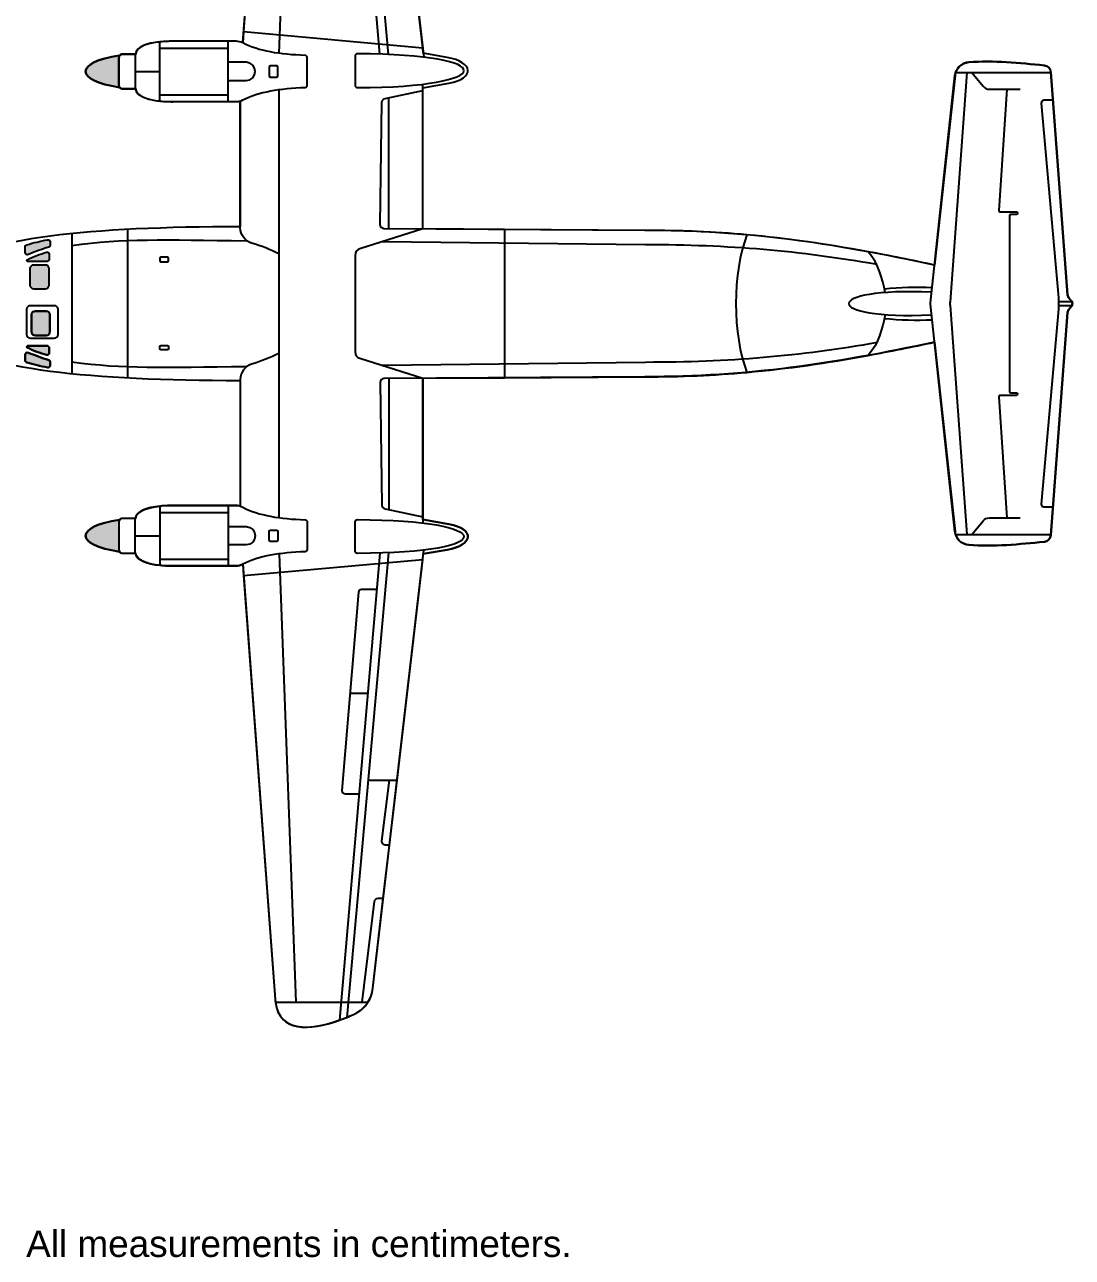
# Model space of a CAD drawing. Extents: x 65 to 351, y 40 to 245.
# Drawn here: x 109.1 to 194.7, y 43.7 to 144.4 of the extents above; entities that cross this region are included whole.
import ezdxf

# ---------------------------------------------------------------- set-up
doc = ezdxf.new("R2010")
doc.units = 0
doc.header["$MEASUREMENT"] = 0
for name, color, linetype in [('4-VIEW', 7, 'CONTINUOUS'), ('SCALE_RULER_250', 7, 'CONTINUOUS'), ('SOLIDS', 7, 'CONTINUOUS')]:
    doc.layers.add(name, color=color, linetype=linetype)

msp = doc.modelspace()

# ---------------------------------------------------------------- hatches: boundary and pattern name
at = {"layer": 'SOLIDS'}
h = msp.add_hatch(color=252, dxfattribs=at)
edge = h.paths.add_edge_path()
edge.add_spline(control_points=[(116.84, 141.9), (113.13, 141.37), (113.13, 139.83), (116.84, 139.3), (116.8, 139.35), (116.77, 139.42), (116.77, 139.5), (116.77, 139.5), (116.77, 141.7), (116.77, 141.7), (116.77, 141.77), (116.8, 141.84), (116.84, 141.9)], knot_values=[0, 0, 0, 0, 1, 1, 1, 2, 2, 2, 3, 3, 3, 4, 4, 4, 4], degree=3, periodic=1)
h = msp.add_hatch(color=254, dxfattribs=at)
edge = h.paths.add_edge_path()
edge.add_spline(control_points=[(110.94, 126.85), (110.37, 126.73), (109.81, 126.6), (109.25, 126.44), (109.17, 126.42), (109.11, 126.34), (109.11, 126.25), (109.11, 126.25), (109.11, 125.81), (109.11, 125.81), (109.11, 125.75), (109.14, 125.69), (109.2, 125.65), (109.25, 125.62), (109.32, 125.61), (109.38, 125.64), (109.91, 125.86), (110.47, 126.07), (111.04, 126.25), (111.12, 126.28), (111.17, 126.35), (111.17, 126.44), (111.17, 126.44), (111.17, 126.66), (111.17, 126.66), (111.17, 126.72), (111.15, 126.77), (111.1, 126.81), (111.05, 126.85), (111, 126.86), (110.94, 126.85)], knot_values=[0, 0, 0, 0, 1, 1, 1, 2, 2, 2, 3, 3, 3, 4, 4, 4, 5, 5, 5, 6, 6, 6, 7, 7, 7, 8, 8, 8, 9, 9, 9, 10, 10, 10, 10], degree=3, periodic=1)
h = msp.add_hatch(color=254, dxfattribs=at)
edge = h.paths.add_edge_path()
edge.add_spline(control_points=[(110.86, 125.82), (110.37, 125.68), (109.77, 125.48), (109.28, 125.21), (109.22, 125.18), (109.24, 125.08), (109.31, 125.08), (109.31, 125.08), (110.91, 125.08), (110.91, 125.08), (111.01, 125.08), (111.09, 125.16), (111.09, 125.26), (111.09, 125.26), (111.09, 125.65), (111.09, 125.65), (111.09, 125.77), (110.97, 125.85), (110.86, 125.82)], knot_values=[0, 0, 0, 0, 1, 1, 1, 2, 2, 2, 3, 3, 3, 4, 4, 4, 5, 5, 5, 6, 6, 6, 6], degree=3, periodic=1)
h = msp.add_hatch(color=254, dxfattribs=at)
edge = h.paths.add_edge_path()
edge.add_spline(control_points=[(110.75, 124.81), (110.75, 124.81), (109.84, 124.81), (109.84, 124.81), (109.68, 124.81), (109.54, 124.67), (109.54, 124.51), (109.54, 124.51), (109.54, 123.11), (109.54, 123.11), (109.54, 122.95), (109.68, 122.82), (109.84, 122.82), (109.84, 122.82), (110.75, 122.82), (110.75, 122.82), (110.91, 122.82), (111.05, 122.95), (111.05, 123.11), (111.05, 123.11), (111.05, 124.51), (111.05, 124.51), (111.05, 124.67), (110.91, 124.81), (110.75, 124.81)], knot_values=[0, 0, 0, 0, 1, 1, 1, 2, 2, 2, 3, 3, 3, 4, 4, 4, 5, 5, 5, 6, 6, 6, 7, 7, 7, 8, 8, 8, 8], degree=3, periodic=1)
h = msp.add_hatch(color=254, dxfattribs=at)
edge = h.paths.add_edge_path()
edge.add_spline(control_points=[(109.93, 121.02), (109.77, 121.02), (109.64, 120.89), (109.64, 120.73), (109.64, 120.73), (109.64, 119.32), (109.64, 119.32), (109.64, 119.16), (109.77, 119.03), (109.93, 119.03), (109.93, 119.03), (110.85, 119.03), (110.85, 119.03), (111.01, 119.03), (111.14, 119.16), (111.14, 119.32), (111.14, 119.32), (111.14, 120.73), (111.14, 120.73), (111.14, 120.89), (111.01, 121.02), (110.85, 121.02), (110.85, 121.02), (109.93, 121.02), (109.93, 121.02)], knot_values=[0, 0, 0, 0, 1, 1, 1, 2, 2, 2, 3, 3, 3, 4, 4, 4, 5, 5, 5, 6, 6, 6, 7, 7, 7, 8, 8, 8, 8], degree=3, periodic=1)
h = msp.add_hatch(color=254, dxfattribs=at)
edge = h.paths.add_edge_path()
edge.add_spline(control_points=[(110.91, 118.18), (110.91, 118.18), (109.31, 118.18), (109.31, 118.18), (109.24, 118.18), (109.22, 118.08), (109.28, 118.05), (109.77, 117.78), (110.37, 117.58), (110.86, 117.44), (110.97, 117.41), (111.09, 117.49), (111.09, 117.61), (111.09, 117.61), (111.09, 118), (111.09, 118), (111.09, 118.1), (111.01, 118.18), (110.91, 118.18)], knot_values=[0, 0, 0, 0, 1, 1, 1, 2, 2, 2, 3, 3, 3, 4, 4, 4, 5, 5, 5, 6, 6, 6, 6], degree=3, periodic=1)
h = msp.add_hatch(color=254, dxfattribs=at)
edge = h.paths.add_edge_path()
edge.add_spline(control_points=[(111.04, 117.01), (110.47, 117.19), (109.91, 117.4), (109.38, 117.62), (109.32, 117.65), (109.25, 117.64), (109.2, 117.61), (109.14, 117.57), (109.11, 117.51), (109.11, 117.45), (109.11, 117.45), (109.11, 117.01), (109.11, 117.01), (109.11, 116.92), (109.17, 116.84), (109.25, 116.82), (109.81, 116.66), (110.37, 116.53), (110.94, 116.41), (111, 116.4), (111.05, 116.41), (111.1, 116.45), (111.15, 116.49), (111.17, 116.54), (111.17, 116.6), (111.17, 116.6), (111.17, 116.82), (111.17, 116.82), (111.17, 116.91), (111.12, 116.98), (111.04, 117.01)], knot_values=[0, 0, 0, 0, 1, 1, 1, 2, 2, 2, 3, 3, 3, 4, 4, 4, 5, 5, 5, 6, 6, 6, 7, 7, 7, 8, 8, 8, 9, 9, 9, 10, 10, 10, 10], degree=3, periodic=1)
h = msp.add_hatch(color=252, dxfattribs=at)
edge = h.paths.add_edge_path()
edge.add_spline(control_points=[(116.84, 103.96), (113.13, 103.43), (113.13, 101.89), (116.84, 101.36), (116.8, 101.42), (116.77, 101.48), (116.77, 101.56), (116.77, 101.56), (116.77, 103.76), (116.77, 103.76), (116.77, 103.84), (116.8, 103.91), (116.84, 103.96)], knot_values=[0, 0, 0, 0, 1, 1, 1, 2, 2, 2, 3, 3, 3, 4, 4, 4, 4], degree=3, periodic=1)

# ---------------------------------------------------------------- linework, layer by layer
at = {"layer": '4-VIEW', "color": 250}
for points in [[(138.11, 142.02), (134.8, 180.18)], [(138.82, 141.99), (135.4, 179.95)], [(129.87, 142.07), (131.23, 178.72)], [(125.7, 138.13), (125.7, 143.06)], [(126.97, 143.85), (141.61, 142.53)], [(120.12, 138.18), (120.12, 143.01)], [(120.12, 142.5), (125.7, 142.5)], [(118.12, 140.6), (120.12, 140.6)], [(185.17, 140.51), (192.95, 140.51)], [(129.86, 139.05), (129.86, 104.21)], [(141.61, 127.73), (141.61, 139.56)], [(120.12, 138.69), (125.7, 138.69)], [(138.83, 127.75), (138.83, 138.44)], [(112.94, 127.33), (112.94, 115.93)], [(117.47, 127.68), (117.47, 115.58)], [(148.29, 127.69), (148.29, 115.57)], [(193.59, 121.79), (194.66, 121.79)], [(193.59, 121.47), (194.66, 121.47)], [(138.83, 115.51), (138.83, 104.82)], [(141.61, 115.53), (141.61, 103.7)], [(120.12, 105.08), (120.12, 100.25)], [(125.7, 105.13), (125.7, 100.2)], [(120.12, 104.57), (125.7, 104.57)], [(185.17, 102.75), (192.95, 102.75)], [(118.12, 102.66), (120.12, 102.66)], [(120.12, 100.76), (125.7, 100.76)], [(126.97, 99.41), (141.61, 100.73)], [(129.87, 101.19), (131.23, 64.54)], [(138.11, 101.24), (134.8, 63.08)], [(138.82, 101.27), (135.4, 63.31)], [(135.68, 89.81), (137.11, 89.81)], [(137.15, 82.69), (139.51, 82.69)], [(129.57, 64.54), (137.16, 64.54)]]:
    msp.add_lwpolyline(points, dxfattribs=at)
for points, knots in [([(126.9, 142.93), (126.9, 142.93), (129.55, 178.5), (129.55, 178.5), (129.78, 181.57), (133.04, 180.99), (135.94, 179.72), (136.84, 179.33), (137.42, 178.55), (137.54, 177.57), (137.54, 177.57), (141.69, 141.77), (141.69, 141.77)], [0, 0, 0, 0, 1, 1, 1, 2, 2, 2, 3, 3, 3, 4, 4, 4, 4]), ([(132.18, 139.48), (132.18, 139.38), (132.09, 139.29), (131.99, 139.29), (129.97, 139.23), (128.21, 138.94), (126.9, 138.27), (126.73, 138.17), (126.56, 138.13), (126.36, 138.13), (126.36, 138.13), (121.34, 138.13), (121.34, 138.13), (120.02, 138.11), (118.12, 138.32), (118.12, 139.26), (118.12, 139.26), (118.12, 141.93), (118.12, 141.93), (118.12, 142.87), (120.02, 143.09), (121.34, 143.06), (121.34, 143.06), (126.36, 143.06), (126.36, 143.06), (126.56, 143.06), (126.73, 143.02), (126.9, 142.93), (128.21, 142.25), (129.97, 141.97), (131.99, 141.91), (132.09, 141.9), (132.18, 141.82), (132.18, 141.71), (132.18, 141.71), (132.18, 139.48), (132.18, 139.48), (132.18, 139.48), (132.18, 139.48), (132.18, 139.48)], [0, 0, 0, 0, 1, 1, 1, 2, 2, 2, 3, 3, 3, 4, 4, 4, 5, 5, 5, 6, 6, 6, 7, 7, 7, 8, 8, 8, 9, 9, 9, 10, 10, 10, 11, 11, 11, 12, 12, 12, 13, 13, 13, 13]), ([(118.15, 139.18), (118.15, 139.18), (117.09, 139.18), (117.09, 139.18), (116.92, 139.18), (116.77, 139.32), (116.77, 139.5), (116.77, 139.5), (116.77, 141.7), (116.77, 141.7), (116.77, 141.88), (116.92, 142.02), (117.09, 142.02), (117.09, 142.02), (118.15, 142.02), (118.15, 142.02)], [0, 0, 0, 0, 1, 1, 1, 2, 2, 2, 3, 3, 3, 4, 4, 4, 5, 5, 5, 5]), ([(136.08, 139.48), (136.08, 139.48), (136.08, 141.85), (136.08, 141.85), (136.08, 141.96), (136.16, 142.04), (136.27, 142.04), (148.09, 142.01), (147.67, 139.31), (136.27, 139.28), (136.16, 139.28), (136.08, 139.37), (136.08, 139.48), (136.08, 139.48), (136.08, 139.48), (136.08, 139.48)], [0, 0, 0, 0, 1, 1, 1, 2, 2, 2, 3, 3, 3, 4, 4, 4, 5, 5, 5, 5]), ([(141.61, 139.26), (141.61, 139.26), (143.75, 139.65), (143.75, 139.65), (145.91, 140.03), (145.77, 141.38), (143.61, 141.74), (143.61, 141.74), (141.66, 142.08), (141.66, 142.08)], [0, 0, 0, 0, 1, 1, 1, 2, 2, 2, 3, 3, 3, 3]), ([(125.7, 139.85), (125.7, 139.85), (127.17, 139.85), (127.17, 139.85), (128.15, 139.85), (128.15, 141.35), (127.17, 141.35), (127.17, 141.35), (125.7, 141.35), (125.7, 141.35)], [0, 0, 0, 0, 1, 1, 1, 2, 2, 2, 3, 3, 3, 3]), ([(129.78, 140.25), (129.78, 140.19), (129.72, 140.13), (129.66, 140.13), (129.66, 140.13), (129.18, 140.13), (129.18, 140.13), (129.11, 140.13), (129.06, 140.19), (129.06, 140.25), (129.06, 140.25), (129.06, 140.94), (129.06, 140.94), (129.06, 141.01), (129.11, 141.06), (129.18, 141.06), (129.18, 141.06), (129.66, 141.06), (129.66, 141.06), (129.72, 141.06), (129.78, 141.01), (129.78, 140.94), (129.78, 140.94), (129.78, 140.25), (129.78, 140.25), (129.78, 140.25), (129.78, 140.25), (129.78, 140.25)], [0, 0, 0, 0, 1, 1, 1, 2, 2, 2, 3, 3, 3, 4, 4, 4, 5, 5, 5, 6, 6, 6, 7, 7, 7, 8, 8, 8, 9, 9, 9, 9]), ([(194.71, 121.63), (194.71, 121.92), (194.34, 122.01), (194.32, 122.35), (194.32, 122.35), (192.95, 140.54), (192.95, 140.54), (192.93, 140.83), (192.71, 141.06), (192.42, 141.09), (190.36, 141.29), (188.3, 141.52), (186.24, 141.35), (185.65, 141.3), (185.18, 140.85), (185.11, 140.26), (185.11, 140.26), (183.12, 121.69), (183.12, 121.69), (183.11, 121.65), (183.11, 121.61), (183.12, 121.57), (183.12, 121.57), (185.11, 103), (185.11, 103), (185.18, 102.41), (185.65, 101.96), (186.24, 101.91), (188.3, 101.74), (190.36, 101.97), (192.42, 102.17), (192.71, 102.2), (192.93, 102.43), (192.95, 102.72), (192.95, 102.72), (194.32, 120.91), (194.32, 120.91), (194.34, 121.25), (194.71, 121.34), (194.71, 121.63), (194.71, 121.63), (194.71, 121.63), (194.71, 121.63)], [0, 0, 0, 0, 1, 1, 1, 2, 2, 2, 3, 3, 3, 4, 4, 4, 5, 5, 5, 6, 6, 6, 7, 7, 7, 8, 8, 8, 9, 9, 9, 10, 10, 10, 11, 11, 11, 12, 12, 12, 13, 13, 13, 14, 14, 14, 14]), ([(186.09, 140.51), (186.09, 140.51), (184.71, 121.78), (184.71, 121.78), (184.7, 121.68), (184.7, 121.58), (184.71, 121.48), (184.71, 121.48), (186.09, 102.75), (186.09, 102.75)], [0, 0, 0, 0, 1, 1, 1, 2, 2, 2, 3, 3, 3, 3]), ([(186.48, 140.51), (186.48, 140.51), (187.41, 139.39), (187.41, 139.39), (187.54, 139.22), (187.72, 139.14), (187.94, 139.14), (187.94, 139.14), (190.43, 139.14), (190.43, 139.14)], [0, 0, 0, 0, 1, 1, 1, 2, 2, 2, 3, 3, 3, 3]), ([(183.45, 124.78), (175.17, 126.54), (168.2, 127.62), (159.77, 127.61), (159.77, 127.61), (138.44, 127.75), (138.44, 127.75), (138.27, 127.76), (138.13, 127.9), (138.13, 128.08), (138.13, 128.08), (138.28, 138.08), (138.28, 138.08), (138.28, 138.24), (138.39, 138.36), (138.54, 138.39), (138.54, 138.39), (141.61, 139.05), (141.61, 139.05)], [0, 0, 0, 0, 1, 1, 1, 2, 2, 2, 3, 3, 3, 4, 4, 4, 5, 5, 5, 6, 6, 6, 6]), ([(189.36, 139.14), (189.36, 139.14), (188.69, 129.24), (188.69, 129.24), (188.68, 129.18), (188.73, 129.13), (188.79, 129.13), (188.79, 129.13), (190.13, 129.13), (190.13, 129.13), (190.27, 129.13), (190.27, 128.91), (190.13, 128.91), (190.13, 128.91), (189.68, 128.91), (189.68, 128.91), (189.62, 128.91), (189.57, 128.87), (189.57, 128.81), (189.57, 128.81), (189.57, 114.45), (189.57, 114.45), (189.57, 114.39), (189.62, 114.35), (189.68, 114.35), (189.68, 114.35), (190.13, 114.35), (190.13, 114.35), (190.27, 114.35), (190.27, 114.13), (190.13, 114.13), (190.13, 114.13), (188.79, 114.13), (188.79, 114.13), (188.73, 114.13), (188.68, 114.08), (188.69, 114.02), (188.69, 114.02), (189.36, 104.12), (189.36, 104.12)], [0, 0, 0, 0, 1, 1, 1, 2, 2, 2, 3, 3, 3, 4, 4, 4, 5, 5, 5, 6, 6, 6, 7, 7, 7, 8, 8, 8, 9, 9, 9, 10, 10, 10, 11, 11, 11, 12, 12, 12, 13, 13, 13, 13]), ([(129.86, 125.69), (129.16, 126.03), (128.42, 126.34), (127.63, 126.58), (127.07, 126.75), (126.7, 127.24), (126.7, 127.83), (126.7, 127.83), (126.7, 138.16), (126.7, 138.16)], [0, 0, 0, 0, 1, 1, 1, 2, 2, 2, 3, 3, 3, 3]), ([(193.12, 138.24), (193.12, 138.24), (192.38, 138.24), (192.38, 138.24), (192.32, 138.24), (192.26, 138.21), (192.22, 138.17), (192.18, 138.12), (192.16, 138.07), (192.17, 138.01), (192.17, 138.01), (193.57, 122.09), (193.57, 122.09), (193.59, 121.77), (193.59, 121.49), (193.57, 121.17), (193.57, 121.17), (192.17, 105.25), (192.17, 105.25), (192.16, 105.19), (192.18, 105.14), (192.22, 105.09), (192.26, 105.05), (192.32, 105.02), (192.38, 105.02), (192.38, 105.02), (193.12, 105.02), (193.12, 105.02)], [0, 0, 0, 0, 1, 1, 1, 2, 2, 2, 3, 3, 3, 4, 4, 4, 5, 5, 5, 6, 6, 6, 7, 7, 7, 8, 8, 8, 9, 9, 9, 9]), ([(126.7, 127.91), (114.33, 127.88), (106.1, 127.1), (101.26, 124.27), (100.98, 124.11), (100.82, 123.83), (100.82, 123.5), (100.82, 123.5), (100.82, 119.76), (100.82, 119.76), (100.82, 119.43), (100.98, 119.15), (101.26, 118.98), (106.1, 116.16), (114.33, 115.38), (126.7, 115.35)], [0, 0, 0, 0, 1, 1, 1, 2, 2, 2, 3, 3, 3, 4, 4, 4, 5, 5, 5, 5]), ([(141.61, 127.73), (141.61, 127.73), (136.46, 126.1), (136.46, 126.1), (136.23, 126.03), (136.08, 125.82), (136.08, 125.58), (136.08, 125.58), (136.08, 117.68), (136.08, 117.68), (136.08, 117.44), (136.23, 117.23), (136.46, 117.16), (136.46, 117.16), (141.61, 115.53), (141.61, 115.53)], [0, 0, 0, 0, 1, 1, 1, 2, 2, 2, 3, 3, 3, 4, 4, 4, 5, 5, 5, 5]), ([(109.38, 125.64), (109.91, 125.86), (110.47, 126.07), (111.04, 126.25), (111.12, 126.28), (111.17, 126.35), (111.17, 126.44), (111.17, 126.44), (111.17, 126.66), (111.17, 126.66), (111.17, 126.72), (111.15, 126.77), (111.1, 126.81), (111.05, 126.85), (111, 126.86), (110.94, 126.85), (110.37, 126.73), (109.81, 126.6), (109.25, 126.44), (109.17, 126.42), (109.11, 126.34), (109.11, 126.25), (109.11, 126.25), (109.11, 125.81), (109.11, 125.81), (109.11, 125.75), (109.14, 125.69), (109.2, 125.65), (109.25, 125.62), (109.32, 125.61), (109.38, 125.64), (109.38, 125.64), (109.38, 125.64), (109.38, 125.64)], [0, 0, 0, 0, 1, 1, 1, 2, 2, 2, 3, 3, 3, 4, 4, 4, 5, 5, 5, 6, 6, 6, 7, 7, 7, 8, 8, 8, 9, 9, 9, 10, 10, 10, 11, 11, 11, 11]), ([(178.76, 124.82), (172.39, 125.93), (166.64, 126.44), (159.83, 126.43), (159.83, 126.43), (138.29, 126.68), (138.29, 126.68)], [0, 0, 0, 0, 1, 1, 1, 2, 2, 2, 2]), ([(110.86, 125.82), (110.37, 125.68), (109.77, 125.48), (109.28, 125.21), (109.22, 125.18), (109.24, 125.08), (109.31, 125.08), (109.31, 125.08), (110.91, 125.08), (110.91, 125.08), (111.01, 125.08), (111.09, 125.16), (111.09, 125.26), (111.09, 125.26), (111.09, 125.65), (111.09, 125.65), (111.09, 125.77), (110.97, 125.85), (110.86, 125.82), (110.86, 125.82), (110.86, 125.82), (110.86, 125.82)], [0, 0, 0, 0, 1, 1, 1, 2, 2, 2, 3, 3, 3, 4, 4, 4, 5, 5, 5, 6, 6, 6, 7, 7, 7, 7]), ([(120.13, 125.14), (120.13, 125.14), (120.13, 125.31), (120.13, 125.31), (120.13, 125.37), (120.17, 125.41), (120.22, 125.41), (120.22, 125.41), (120.75, 125.41), (120.75, 125.41), (120.8, 125.41), (120.84, 125.37), (120.84, 125.31), (120.84, 125.31), (120.84, 125.14), (120.84, 125.14), (120.84, 125.09), (120.8, 125.05), (120.75, 125.05), (120.75, 125.05), (120.22, 125.05), (120.22, 125.05), (120.17, 125.05), (120.13, 125.09), (120.13, 125.14), (120.13, 125.14), (120.13, 125.14), (120.13, 125.14)], [0, 0, 0, 0, 1, 1, 1, 2, 2, 2, 3, 3, 3, 4, 4, 4, 5, 5, 5, 6, 6, 6, 7, 7, 7, 8, 8, 8, 9, 9, 9, 9]), ([(111.05, 123.11), (111.05, 123.11), (111.05, 124.51), (111.05, 124.51), (111.05, 124.67), (110.91, 124.81), (110.75, 124.81), (110.75, 124.81), (109.84, 124.81), (109.84, 124.81), (109.68, 124.81), (109.54, 124.67), (109.54, 124.51), (109.54, 124.51), (109.54, 123.11), (109.54, 123.11), (109.54, 122.95), (109.68, 122.82), (109.84, 122.82), (109.84, 122.82), (110.75, 122.82), (110.75, 122.82), (110.91, 122.82), (111.05, 122.95), (111.05, 123.11), (111.05, 123.11), (111.05, 123.11), (111.05, 123.11)], [0, 0, 0, 0, 1, 1, 1, 2, 2, 2, 3, 3, 3, 4, 4, 4, 5, 5, 5, 6, 6, 6, 7, 7, 7, 8, 8, 8, 9, 9, 9, 9]), ([(111.81, 121.15), (111.81, 121.15), (111.81, 119.11), (111.81, 119.11), (111.81, 118.94), (111.67, 118.8), (111.5, 118.8), (111.5, 118.8), (109.55, 118.8), (109.55, 118.8), (109.38, 118.8), (109.24, 118.94), (109.24, 119.11), (109.24, 119.11), (109.24, 121.15), (109.24, 121.15), (109.24, 121.32), (109.38, 121.46), (109.55, 121.46), (109.55, 121.46), (111.5, 121.46), (111.5, 121.46), (111.67, 121.46), (111.81, 121.32), (111.81, 121.15)], [0, 0, 0, 0, 1, 1, 1, 2, 2, 2, 3, 3, 3, 4, 4, 4, 5, 5, 5, 6, 6, 6, 7, 7, 7, 8, 8, 8, 8]), ([(111.14, 120.73), (111.14, 120.73), (111.14, 119.32), (111.14, 119.32), (111.14, 119.16), (111.01, 119.03), (110.85, 119.03), (110.85, 119.03), (109.93, 119.03), (109.93, 119.03), (109.77, 119.03), (109.64, 119.16), (109.64, 119.32), (109.64, 119.32), (109.64, 120.73), (109.64, 120.73), (109.64, 120.89), (109.77, 121.02), (109.93, 121.02), (109.93, 121.02), (110.85, 121.02), (110.85, 121.02), (111.01, 121.02), (111.14, 120.89), (111.14, 120.73), (111.14, 120.73), (111.14, 120.73), (111.14, 120.73)], [0, 0, 0, 0, 1, 1, 1, 2, 2, 2, 3, 3, 3, 4, 4, 4, 5, 5, 5, 6, 6, 6, 7, 7, 7, 8, 8, 8, 9, 9, 9, 9]), ([(110.86, 117.44), (110.37, 117.58), (109.77, 117.78), (109.28, 118.05), (109.22, 118.08), (109.24, 118.18), (109.31, 118.18), (109.31, 118.18), (110.91, 118.18), (110.91, 118.18), (111.01, 118.18), (111.09, 118.1), (111.09, 118), (111.09, 118), (111.09, 117.61), (111.09, 117.61), (111.09, 117.49), (110.97, 117.41), (110.86, 117.44), (110.86, 117.44), (110.86, 117.44), (110.86, 117.44)], [0, 0, 0, 0, 1, 1, 1, 2, 2, 2, 3, 3, 3, 4, 4, 4, 5, 5, 5, 6, 6, 6, 7, 7, 7, 7]), ([(120.13, 118.12), (120.13, 118.12), (120.13, 117.94), (120.13, 117.94), (120.13, 117.89), (120.17, 117.85), (120.22, 117.85), (120.22, 117.85), (120.75, 117.85), (120.75, 117.85), (120.8, 117.85), (120.84, 117.89), (120.84, 117.94), (120.84, 117.94), (120.84, 118.12), (120.84, 118.12), (120.84, 118.17), (120.8, 118.21), (120.75, 118.21), (120.75, 118.21), (120.22, 118.21), (120.22, 118.21), (120.17, 118.21), (120.13, 118.17), (120.13, 118.12), (120.13, 118.12), (120.13, 118.12), (120.13, 118.12)], [0, 0, 0, 0, 1, 1, 1, 2, 2, 2, 3, 3, 3, 4, 4, 4, 5, 5, 5, 6, 6, 6, 7, 7, 7, 8, 8, 8, 9, 9, 9, 9]), ([(183.45, 118.48), (175.17, 116.72), (168.2, 115.64), (159.77, 115.65), (159.77, 115.65), (138.44, 115.5), (138.44, 115.5), (138.27, 115.5), (138.13, 115.36), (138.13, 115.18), (138.13, 115.18), (138.28, 105.17), (138.28, 105.17), (138.28, 105.02), (138.39, 104.9), (138.54, 104.87), (138.54, 104.87), (141.61, 104.21), (141.61, 104.21)], [0, 0, 0, 0, 1, 1, 1, 2, 2, 2, 3, 3, 3, 4, 4, 4, 5, 5, 5, 6, 6, 6, 6]), ([(178.76, 118.44), (172.39, 117.33), (166.64, 116.82), (159.83, 116.83), (159.83, 116.83), (138.29, 116.58), (138.29, 116.58)], [0, 0, 0, 0, 1, 1, 1, 2, 2, 2, 2]), ([(109.38, 117.62), (109.91, 117.4), (110.47, 117.19), (111.04, 117.01), (111.12, 116.98), (111.17, 116.91), (111.17, 116.82), (111.17, 116.82), (111.17, 116.6), (111.17, 116.6), (111.17, 116.54), (111.15, 116.49), (111.1, 116.45), (111.05, 116.41), (111, 116.4), (110.94, 116.41), (110.37, 116.53), (109.81, 116.66), (109.25, 116.82), (109.17, 116.84), (109.11, 116.92), (109.11, 117.01), (109.11, 117.01), (109.11, 117.45), (109.11, 117.45), (109.11, 117.51), (109.14, 117.57), (109.2, 117.61), (109.25, 117.64), (109.32, 117.65), (109.38, 117.62), (109.38, 117.62), (109.38, 117.62), (109.38, 117.62)], [0, 0, 0, 0, 1, 1, 1, 2, 2, 2, 3, 3, 3, 4, 4, 4, 5, 5, 5, 6, 6, 6, 7, 7, 7, 8, 8, 8, 9, 9, 9, 10, 10, 10, 11, 11, 11, 11]), ([(129.86, 117.56), (129.16, 117.23), (128.42, 116.92), (127.63, 116.68), (127.07, 116.51), (126.7, 116.02), (126.7, 115.43), (126.7, 115.43), (126.7, 105.1), (126.7, 105.1)], [0, 0, 0, 0, 1, 1, 1, 2, 2, 2, 3, 3, 3, 3]), ([(132.18, 103.78), (132.18, 103.88), (132.09, 103.97), (131.99, 103.97), (129.97, 104.03), (128.21, 104.31), (126.9, 104.99), (126.73, 105.09), (126.56, 105.13), (126.36, 105.13), (126.36, 105.13), (121.34, 105.13), (121.34, 105.13), (120.02, 105.15), (118.12, 104.93), (118.12, 104), (118.12, 104), (118.12, 101.33), (118.12, 101.33), (118.12, 100.39), (120.02, 100.17), (121.34, 100.2), (121.34, 100.2), (126.36, 100.2), (126.36, 100.2), (126.56, 100.2), (126.73, 100.24), (126.9, 100.33), (128.21, 101.01), (129.97, 101.29), (131.99, 101.35), (132.09, 101.36), (132.18, 101.44), (132.18, 101.55), (132.18, 101.55), (132.18, 103.78), (132.18, 103.78), (132.18, 103.78), (132.18, 103.78), (132.18, 103.78)], [0, 0, 0, 0, 1, 1, 1, 2, 2, 2, 3, 3, 3, 4, 4, 4, 5, 5, 5, 6, 6, 6, 7, 7, 7, 8, 8, 8, 9, 9, 9, 10, 10, 10, 11, 11, 11, 12, 12, 12, 13, 13, 13, 13]), ([(118.15, 104.08), (118.15, 104.08), (117.09, 104.08), (117.09, 104.08), (116.92, 104.08), (116.77, 103.94), (116.77, 103.76), (116.77, 103.76), (116.77, 101.56), (116.77, 101.56), (116.77, 101.38), (116.92, 101.24), (117.09, 101.24), (117.09, 101.24), (118.15, 101.24), (118.15, 101.24)], [0, 0, 0, 0, 1, 1, 1, 2, 2, 2, 3, 3, 3, 4, 4, 4, 5, 5, 5, 5]), ([(136.08, 103.78), (136.08, 103.78), (136.08, 101.41), (136.08, 101.41), (136.08, 101.3), (136.16, 101.22), (136.27, 101.22), (148.09, 101.25), (147.67, 103.95), (136.27, 103.98), (136.16, 103.98), (136.08, 103.89), (136.08, 103.78), (136.08, 103.78), (136.08, 103.78), (136.08, 103.78)], [0, 0, 0, 0, 1, 1, 1, 2, 2, 2, 3, 3, 3, 4, 4, 4, 5, 5, 5, 5]), ([(141.61, 104), (141.61, 104), (143.75, 103.61), (143.75, 103.61), (145.91, 103.23), (145.77, 101.88), (143.61, 101.52), (143.61, 101.52), (141.66, 101.18), (141.66, 101.18)], [0, 0, 0, 0, 1, 1, 1, 2, 2, 2, 3, 3, 3, 3]), ([(186.48, 102.75), (186.48, 102.75), (187.41, 103.87), (187.41, 103.87), (187.54, 104.04), (187.72, 104.12), (187.94, 104.12), (187.94, 104.12), (190.43, 104.12), (190.43, 104.12)], [0, 0, 0, 0, 1, 1, 1, 2, 2, 2, 3, 3, 3, 3]), ([(125.7, 103.41), (125.7, 103.41), (127.17, 103.41), (127.17, 103.41), (128.15, 103.41), (128.15, 101.91), (127.17, 101.91), (127.17, 101.91), (125.7, 101.91), (125.7, 101.91)], [0, 0, 0, 0, 1, 1, 1, 2, 2, 2, 3, 3, 3, 3]), ([(129.78, 103), (129.78, 103.07), (129.72, 103.13), (129.66, 103.13), (129.66, 103.13), (129.18, 103.13), (129.18, 103.13), (129.11, 103.13), (129.06, 103.07), (129.06, 103), (129.06, 103), (129.06, 102.32), (129.06, 102.32), (129.06, 102.25), (129.11, 102.2), (129.18, 102.2), (129.18, 102.2), (129.66, 102.2), (129.66, 102.2), (129.72, 102.2), (129.78, 102.25), (129.78, 102.32), (129.78, 102.32), (129.78, 103), (129.78, 103), (129.78, 103), (129.78, 103), (129.78, 103)], [0, 0, 0, 0, 1, 1, 1, 2, 2, 2, 3, 3, 3, 4, 4, 4, 5, 5, 5, 6, 6, 6, 7, 7, 7, 8, 8, 8, 9, 9, 9, 9]), ([(126.9, 100.33), (126.9, 100.33), (129.55, 64.76), (129.55, 64.76), (129.78, 61.69), (133.04, 62.27), (135.94, 63.54), (136.84, 63.93), (137.42, 64.71), (137.54, 65.69), (137.54, 65.69), (141.69, 101.49), (141.69, 101.49)], [0, 0, 0, 0, 1, 1, 1, 2, 2, 2, 3, 3, 3, 4, 4, 4, 4]), ([(137.85, 98.27), (137.85, 98.27), (136.61, 98.27), (136.61, 98.27), (136.48, 98.27), (136.38, 98.17), (136.37, 98.04), (136.37, 98.04), (135.01, 81.84), (135.01, 81.84), (135, 81.69), (135.11, 81.57), (135.26, 81.57), (135.26, 81.57), (136.41, 81.57), (136.41, 81.57)], [0, 0, 0, 0, 1, 1, 1, 2, 2, 2, 3, 3, 3, 4, 4, 4, 5, 5, 5, 5]), ([(138.9, 77.38), (138.9, 77.38), (138.6, 77.38), (138.6, 77.38), (138.5, 77.38), (138.42, 77.42), (138.36, 77.49), (138.3, 77.56), (138.27, 77.64), (138.28, 77.73), (138.28, 77.73), (138.9, 82.69), (138.9, 82.69)], [0, 0, 0, 0, 1, 1, 1, 2, 2, 2, 3, 3, 3, 4, 4, 4, 4]), ([(136.65, 64.54), (136.65, 64.54), (137.67, 72.77), (137.67, 72.77), (137.69, 72.93), (137.82, 73.05), (137.98, 73.05), (137.98, 73.05), (138.41, 73.05), (138.41, 73.05)], [0, 0, 0, 0, 1, 1, 1, 2, 2, 2, 3, 3, 3, 3])]:
    msp.add_open_spline(points, degree=3, knots=knots, dxfattribs=at)
for points in [[(116.84, 139.3), (113.13, 139.83), (113.13, 141.37), (116.84, 141.9)], [(112.94, 126.38), (117.18, 126.97), (120.3, 126.84), (127.24, 126.77)], [(168.11, 127.25), (166.91, 124.24), (166.91, 119.02), (168.11, 116.01)], [(179.41, 122.53), (179.16, 123.71), (178.9, 124.85), (178.03, 125.86)], [(183.21, 122.56), (174.17, 122.96), (174.17, 120.3), (183.21, 120.7)], [(179.34, 122.84), (180.64, 122.97), (181.94, 123), (183.25, 122.95)], [(179.41, 120.73), (179.16, 119.55), (178.9, 118.41), (178.03, 117.4)], [(179.34, 120.42), (180.64, 120.29), (181.94, 120.26), (183.25, 120.31)], [(112.94, 116.87), (117.18, 116.29), (120.3, 116.42), (127.24, 116.49)], [(116.84, 103.96), (113.13, 103.43), (113.13, 101.89), (116.84, 101.36)]]:
    msp.add_open_spline(points, degree=3, dxfattribs=at)
at = {"layer": 'SOLIDS'}
for points, knots in [([(101.26, 124.27), (106.1, 127.1), (114.33, 127.88), (126.7, 127.91), (126.7, 127.91), (126.7, 138.18), (126.7, 138.18), (126.59, 138.15), (126.48, 138.13), (126.36, 138.13), (126.36, 138.13), (125.7, 138.13), (125.7, 138.13), (125.7, 138.13), (121.34, 138.13), (121.34, 138.13), (120.96, 138.12), (120.53, 138.14), (120.12, 138.18), (119.13, 138.29), (118.21, 138.57), (118.13, 139.18), (118.13, 139.18), (117.09, 139.18), (117.09, 139.18), (116.99, 139.18), (116.9, 139.23), (116.84, 139.3), (113.13, 139.83), (113.13, 141.37), (116.84, 141.9), (116.9, 141.97), (116.99, 142.02), (117.09, 142.02), (117.09, 142.02), (118.13, 142.02), (118.13, 142.02), (118.21, 142.63), (119.13, 142.91), (120.12, 143.01), (120.53, 143.06), (120.96, 143.07), (121.34, 143.06), (121.34, 143.06), (125.7, 143.06), (125.7, 143.06), (125.7, 143.06), (126.36, 143.06), (126.36, 143.06), (126.56, 143.06), (126.73, 143.02), (126.9, 142.93), (126.9, 142.93), (126.97, 143.85), (126.97, 143.85), (126.97, 143.85), (129.55, 178.5), (129.55, 178.5), (129.56, 178.58), (129.56, 178.65), (129.57, 178.72), (129.89, 181.17), (132.31, 181.06), (134.8, 180.18), (135, 180.1), (135.2, 180.03), (135.4, 179.95), (135.58, 179.88), (135.76, 179.8), (135.94, 179.72), (136.45, 179.5), (136.86, 179.16), (137.13, 178.72), (137.35, 178.39), (137.49, 178), (137.54, 177.57), (137.54, 177.57), (138.39, 170.21), (138.39, 170.21), (138.39, 170.21), (138.89, 165.88), (138.89, 165.88), (138.89, 165.88), (139.51, 160.57), (139.51, 160.57), (139.51, 160.57), (141.61, 142.53), (141.61, 142.53), (141.61, 142.53), (141.66, 142.08), (141.66, 142.08), (141.66, 142.08), (143.61, 141.74), (143.61, 141.74), (145.77, 141.38), (145.91, 140.03), (143.75, 139.65), (143.75, 139.65), (141.61, 139.26), (141.61, 139.26), (141.61, 139.26), (141.61, 139.05), (141.61, 139.05), (141.61, 139.05), (141.61, 127.73), (141.61, 127.73), (141.61, 127.73), (148.29, 127.69), (148.29, 127.69), (148.29, 127.69), (159.77, 127.61), (159.77, 127.61), (162.69, 127.61), (165.43, 127.49), (168.11, 127.25), (171.44, 126.95), (174.67, 126.48), (178.03, 125.86), (179.79, 125.54), (181.59, 125.17), (183.45, 124.78), (183.45, 124.78), (185.12, 140.26), (185.12, 140.26), (185.12, 140.34), (185.14, 140.43), (185.17, 140.51), (185.32, 140.98), (185.74, 141.31), (186.24, 141.35), (188.3, 141.52), (190.36, 141.29), (192.42, 141.09), (192.71, 141.06), (192.93, 140.83), (192.95, 140.54), (192.95, 140.54), (194.32, 122.35), (194.32, 122.35), (194.34, 122.01), (194.71, 121.92), (194.71, 121.63), (194.71, 121.34), (194.34, 121.25), (194.32, 120.91), (194.32, 120.91), (192.95, 102.72), (192.95, 102.72), (192.93, 102.43), (192.71, 102.2), (192.42, 102.17), (190.36, 101.97), (188.3, 101.74), (186.24, 101.91), (185.73, 101.95), (185.32, 102.28), (185.17, 102.75), (185.14, 102.83), (185.12, 102.92), (185.12, 103), (185.12, 103), (183.45, 118.48), (183.45, 118.48), (181.59, 118.09), (179.79, 117.72), (178.03, 117.4), (174.67, 116.78), (171.44, 116.31), (168.11, 116.01), (165.43, 115.77), (162.69, 115.65), (159.77, 115.65), (159.77, 115.65), (148.29, 115.57), (148.29, 115.57), (148.29, 115.57), (141.61, 115.53), (141.61, 115.53), (141.61, 115.53), (141.61, 104.21), (141.61, 104.21), (141.61, 104.21), (141.61, 104), (141.61, 104), (141.61, 104), (143.75, 103.61), (143.75, 103.61), (145.91, 103.23), (145.77, 101.88), (143.61, 101.52), (143.61, 101.52), (141.66, 101.18), (141.66, 101.18), (141.66, 101.18), (141.61, 100.73), (141.61, 100.73), (141.61, 100.73), (139.51, 82.69), (139.51, 82.69), (139.51, 82.69), (138.89, 77.38), (138.89, 77.38), (138.89, 77.38), (138.39, 73.05), (138.39, 73.05), (138.39, 73.05), (137.54, 65.69), (137.54, 65.69), (137.49, 65.26), (137.35, 64.87), (137.13, 64.54), (136.85, 64.1), (136.45, 63.76), (135.94, 63.54), (135.76, 63.46), (135.58, 63.38), (135.4, 63.31), (135.2, 63.23), (135, 63.16), (134.8, 63.08), (132.31, 62.2), (129.89, 62.09), (129.57, 64.54), (129.56, 64.61), (129.56, 64.68), (129.55, 64.76), (129.55, 64.76), (126.97, 99.41), (126.97, 99.41), (126.97, 99.41), (126.9, 100.33), (126.9, 100.33), (126.73, 100.24), (126.56, 100.2), (126.36, 100.2), (126.36, 100.2), (125.7, 100.2), (125.7, 100.2), (125.7, 100.2), (121.34, 100.2), (121.34, 100.2), (120.96, 100.19), (120.53, 100.2), (120.12, 100.25), (119.13, 100.35), (118.21, 100.63), (118.13, 101.24), (118.13, 101.24), (117.09, 101.24), (117.09, 101.24), (116.99, 101.24), (116.9, 101.29), (116.84, 101.36), (113.13, 101.89), (113.13, 103.43), (116.84, 103.96), (116.9, 104.03), (116.99, 104.08), (117.09, 104.08), (117.09, 104.08), (118.13, 104.08), (118.13, 104.08), (118.21, 104.69), (119.13, 104.97), (120.12, 105.08), (120.53, 105.12), (120.96, 105.13), (121.34, 105.13), (121.34, 105.13), (125.7, 105.13), (125.7, 105.13), (125.7, 105.13), (126.36, 105.13), (126.36, 105.13), (126.48, 105.13), (126.59, 105.11), (126.7, 105.08), (126.7, 105.08), (126.7, 115.35), (126.7, 115.35), (114.33, 115.38), (106.1, 116.16), (101.26, 118.98), (101.23, 119), (101.2, 119.03), (101.17, 119.05), (101.05, 119.14), (100.95, 119.26), (100.89, 119.4), (96.11, 119.45), (96.11, 123.81), (100.89, 123.86), (100.95, 124), (101.05, 124.12), (101.17, 124.21), (101.2, 124.23), (101.23, 124.26), (101.26, 124.27)], [0, 0, 0, 0, 1, 1, 1, 2, 2, 2, 3, 3, 3, 4, 4, 4, 5, 5, 5, 6, 6, 6, 7, 7, 7, 8, 8, 8, 9, 9, 9, 10, 10, 10, 11, 11, 11, 12, 12, 12, 13, 13, 13, 14, 14, 14, 15, 15, 15, 16, 16, 16, 17, 17, 17, 18, 18, 18, 19, 19, 19, 20, 20, 20, 21, 21, 21, 22, 22, 22, 23, 23, 23, 24, 24, 24, 25, 25, 25, 26, 26, 26, 27, 27, 27, 28, 28, 28, 29, 29, 29, 30, 30, 30, 31, 31, 31, 32, 32, 32, 33, 33, 33, 34, 34, 34, 35, 35, 35, 36, 36, 36, 37, 37, 37, 38, 38, 38, 39, 39, 39, 40, 40, 40, 41, 41, 41, 42, 42, 42, 43, 43, 43, 44, 44, 44, 45, 45, 45, 46, 46, 46, 47, 47, 47, 48, 48, 48, 49, 49, 49, 50, 50, 50, 51, 51, 51, 52, 52, 52, 53, 53, 53, 54, 54, 54, 55, 55, 55, 56, 56, 56, 57, 57, 57, 58, 58, 58, 59, 59, 59, 60, 60, 60, 61, 61, 61, 62, 62, 62, 63, 63, 63, 64, 64, 64, 65, 65, 65, 66, 66, 66, 67, 67, 67, 68, 68, 68, 69, 69, 69, 70, 70, 70, 71, 71, 71, 72, 72, 72, 73, 73, 73, 74, 74, 74, 75, 75, 75, 76, 76, 76, 77, 77, 77, 78, 78, 78, 79, 79, 79, 80, 80, 80, 81, 81, 81, 82, 82, 82, 83, 83, 83, 84, 84, 84, 85, 85, 85, 86, 86, 86, 87, 87, 87, 88, 88, 88, 89, 89, 89, 90, 90, 90, 91, 91, 91, 92, 92, 92, 93, 93, 93, 94, 94, 94, 95, 95, 95, 96, 96, 96, 97, 97, 97, 98, 98, 98, 99, 99, 99, 99]), ([(116.84, 141.9), (113.13, 141.37), (113.13, 139.83), (116.84, 139.3), (116.8, 139.35), (116.77, 139.42), (116.77, 139.5), (116.77, 139.5), (116.77, 141.7), (116.77, 141.7), (116.77, 141.77), (116.8, 141.84), (116.84, 141.9)], [0, 0, 0, 0, 1, 1, 1, 2, 2, 2, 3, 3, 3, 4, 4, 4, 4]), ([(110.94, 126.85), (110.37, 126.73), (109.81, 126.6), (109.25, 126.44), (109.17, 126.42), (109.11, 126.34), (109.11, 126.25), (109.11, 126.25), (109.11, 125.81), (109.11, 125.81), (109.11, 125.75), (109.14, 125.69), (109.2, 125.65), (109.25, 125.62), (109.32, 125.61), (109.38, 125.64), (109.91, 125.86), (110.47, 126.07), (111.04, 126.25), (111.12, 126.28), (111.17, 126.35), (111.17, 126.44), (111.17, 126.44), (111.17, 126.66), (111.17, 126.66), (111.17, 126.72), (111.15, 126.77), (111.1, 126.81), (111.05, 126.85), (111, 126.86), (110.94, 126.85)], [0, 0, 0, 0, 1, 1, 1, 2, 2, 2, 3, 3, 3, 4, 4, 4, 5, 5, 5, 6, 6, 6, 7, 7, 7, 8, 8, 8, 9, 9, 9, 10, 10, 10, 10]), ([(110.86, 125.82), (110.37, 125.68), (109.77, 125.48), (109.28, 125.21), (109.22, 125.18), (109.24, 125.08), (109.31, 125.08), (109.31, 125.08), (110.91, 125.08), (110.91, 125.08), (111.01, 125.08), (111.09, 125.16), (111.09, 125.26), (111.09, 125.26), (111.09, 125.65), (111.09, 125.65), (111.09, 125.77), (110.97, 125.85), (110.86, 125.82)], [0, 0, 0, 0, 1, 1, 1, 2, 2, 2, 3, 3, 3, 4, 4, 4, 5, 5, 5, 6, 6, 6, 6]), ([(110.75, 124.81), (110.75, 124.81), (109.84, 124.81), (109.84, 124.81), (109.68, 124.81), (109.54, 124.67), (109.54, 124.51), (109.54, 124.51), (109.54, 123.11), (109.54, 123.11), (109.54, 122.95), (109.68, 122.82), (109.84, 122.82), (109.84, 122.82), (110.75, 122.82), (110.75, 122.82), (110.91, 122.82), (111.05, 122.95), (111.05, 123.11), (111.05, 123.11), (111.05, 124.51), (111.05, 124.51), (111.05, 124.67), (110.91, 124.81), (110.75, 124.81)], [0, 0, 0, 0, 1, 1, 1, 2, 2, 2, 3, 3, 3, 4, 4, 4, 5, 5, 5, 6, 6, 6, 7, 7, 7, 8, 8, 8, 8]), ([(109.93, 121.02), (109.77, 121.02), (109.64, 120.89), (109.64, 120.73), (109.64, 120.73), (109.64, 119.32), (109.64, 119.32), (109.64, 119.16), (109.77, 119.03), (109.93, 119.03), (109.93, 119.03), (110.85, 119.03), (110.85, 119.03), (111.01, 119.03), (111.14, 119.16), (111.14, 119.32), (111.14, 119.32), (111.14, 120.73), (111.14, 120.73), (111.14, 120.89), (111.01, 121.02), (110.85, 121.02), (110.85, 121.02), (109.93, 121.02), (109.93, 121.02)], [0, 0, 0, 0, 1, 1, 1, 2, 2, 2, 3, 3, 3, 4, 4, 4, 5, 5, 5, 6, 6, 6, 7, 7, 7, 8, 8, 8, 8]), ([(110.91, 118.18), (110.91, 118.18), (109.31, 118.18), (109.31, 118.18), (109.24, 118.18), (109.22, 118.08), (109.28, 118.05), (109.77, 117.78), (110.37, 117.58), (110.86, 117.44), (110.97, 117.41), (111.09, 117.49), (111.09, 117.61), (111.09, 117.61), (111.09, 118), (111.09, 118), (111.09, 118.1), (111.01, 118.18), (110.91, 118.18)], [0, 0, 0, 0, 1, 1, 1, 2, 2, 2, 3, 3, 3, 4, 4, 4, 5, 5, 5, 6, 6, 6, 6]), ([(111.04, 117.01), (110.47, 117.19), (109.91, 117.4), (109.38, 117.62), (109.32, 117.65), (109.25, 117.64), (109.2, 117.61), (109.14, 117.57), (109.11, 117.51), (109.11, 117.45), (109.11, 117.45), (109.11, 117.01), (109.11, 117.01), (109.11, 116.92), (109.17, 116.84), (109.25, 116.82), (109.81, 116.66), (110.37, 116.53), (110.94, 116.41), (111, 116.4), (111.05, 116.41), (111.1, 116.45), (111.15, 116.49), (111.17, 116.54), (111.17, 116.6), (111.17, 116.6), (111.17, 116.82), (111.17, 116.82), (111.17, 116.91), (111.12, 116.98), (111.04, 117.01)], [0, 0, 0, 0, 1, 1, 1, 2, 2, 2, 3, 3, 3, 4, 4, 4, 5, 5, 5, 6, 6, 6, 7, 7, 7, 8, 8, 8, 9, 9, 9, 10, 10, 10, 10]), ([(116.84, 103.96), (113.13, 103.43), (113.13, 101.89), (116.84, 101.36), (116.8, 101.42), (116.77, 101.48), (116.77, 101.56), (116.77, 101.56), (116.77, 103.76), (116.77, 103.76), (116.77, 103.84), (116.8, 103.91), (116.84, 103.96)], [0, 0, 0, 0, 1, 1, 1, 2, 2, 2, 3, 3, 3, 4, 4, 4, 4])]:
    msp.add_open_spline(points, degree=3, knots=knots, dxfattribs=at)

# ---------------------------------------------------------------- texts
at = {"layer": 'SCALE_RULER_250', "color": 7, "insert": (109.2, 43.7), "char_height": 2.159, "attachment_point": 7}
msp.add_mtext('\\fArial|b0|i0|c0|p34;\\W1;All measurements in centimeters.', dxfattribs=at)

doc.saveas('drawing.dxf')
